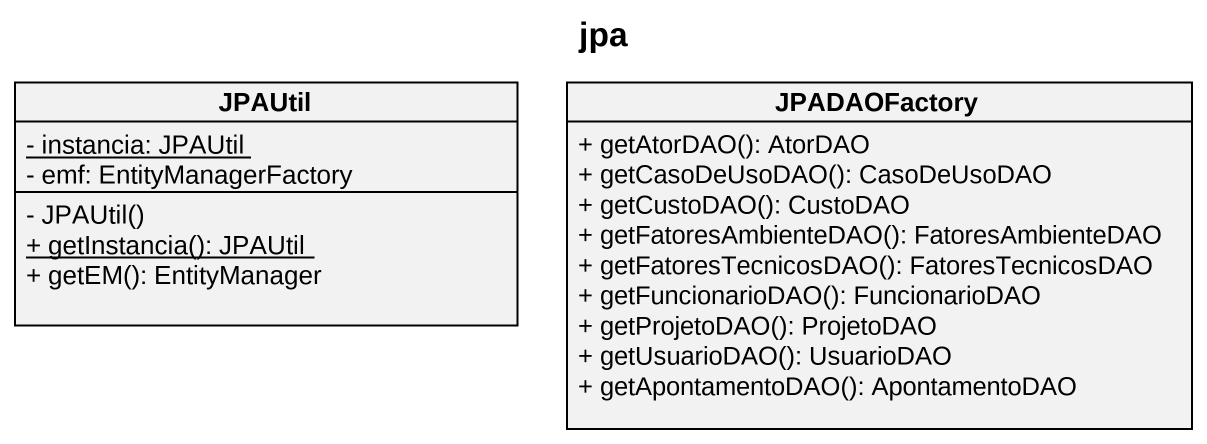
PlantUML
@startuml
title jpa
hide circle
hide empty members
skinparam classAttributeIconSize 0
class JPAUtil {
  {static} - instancia: JPAUtil
  - emf: EntityManagerFactory
  - JPAUtil()
  {static} + getInstancia(): JPAUtil
  + getEM(): EntityManager
}
class JPADAOFactory {
  + getAtorDAO(): AtorDAO
  + getCasoDeUsoDAO(): CasoDeUsoDAO
  + getCustoDAO(): CustoDAO
  + getFatoresAmbienteDAO(): FatoresAmbienteDAO
  + getFatoresTecnicosDAO(): FatoresTecnicosDAO
  + getFuncionarioDAO(): FuncionarioDAO
  + getProjetoDAO(): ProjetoDAO
  + getUsuarioDAO(): UsuarioDAO
  + getApontamentoDAO(): ApontamentoDAO
}
@enduml
